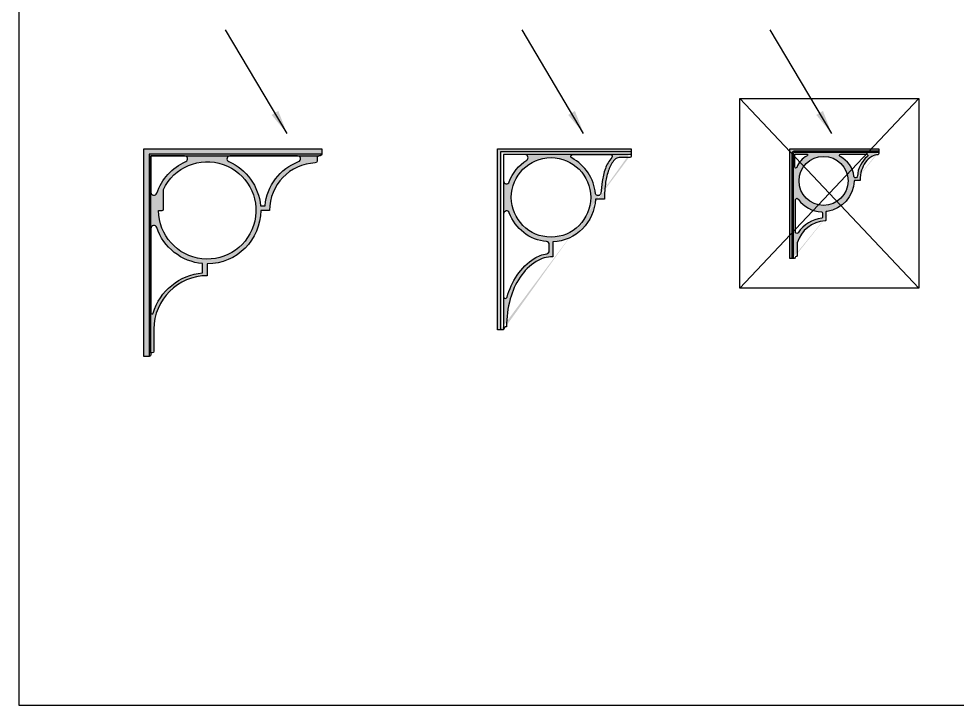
# Model space of a CAD drawing. Header units: millimetres. Extents: x -38686 to 870903, y -23218 to 232707.
# Drawn here: x 3559 to 5141, y 21910 to 23067 of the extents above; entities that cross this region are included whole.
import ezdxf

# ---------------------------------------------------------------- set-up
doc = ezdxf.new("R2010")
doc.units = ezdxf.units.MM
doc.header["$LTSCALE"] = 10
for name, color, linetype in [('40 - Detail Outline', 142, 'Continuous'), ('42 - Detail Hatch', 7, 'Continuous'), ('44 - Detail Text', 7, 'Continuous')]:
    doc.layers.add(name, color=color, linetype=linetype)
doc.styles.add('1-20', font='romans.shx', dxfattribs={"width": 0.8, "height": 35})
doc.dimstyles.new('1-20', dxfattribs={"dimtxt": 35, "dimasz": 40, "dimexe": 40, "dimexo": 40, "dimgap": 40, "dimtad": 1, "dimdec": 0, "dimzin": 0, "dimdsep": 46, "dimtxsty": '1-20', "dimblk": 'OBLIQUE', "dimcen": 40, "dimdle": 40, "dimclrd": 251, "dimclre": 251, "dimclrt": 251, "dimadec": 0, "dimazin": 0, "dimtfac": 1, "dimtdec": 0, "dimtix": 1, "dimtmove": 1, "dimatfit": 3, "dimfxl": 1, "dimtolj": 1, "dimtzin": 0, "dimlwd": 25, "dimarcsym": 0})

# ---------------------------------------------------------------- blocks, each defined once
blk = doc.blocks.new('_Oblique')
at = {"color": 0, "linetype": 'ByBlock', "lineweight": -2}
blk.add_line((-0.5, -0.5), (0.5, 0.5), dxfattribs=at)

msp = doc.modelspace()

# ---------------------------------------------------------------- hatches: boundary and pattern name
at = {"layer": '42 - Detail Hatch', "ltscale": 10}
h = msp.add_hatch(color=69, dxfattribs=at)
h.paths.add_polyline_path([(3782.185744782244, 22774.21908721526, 0.8490244321138025), (3791.922586887511, 22772.61836023361, -0.2109443950794456), (3841.036469781193, 22826.22632719536, 0.812084704486632), (3839.02817672557, 22835.80527456378), (3915.343312838934, 22835.80527456378, 0.8120847044866123), (3913.33501978331, 22826.22632719536, -0.2736553564623845), (3966.829484106308, 22751.80527456378), (3974.550135581424, 22751.80527456378, -0.287173020259706), (4031.08923829164, 22826.12785520894, 0.8339558596300726), (4029.322391331942, 22835.80527456378), (4065.185744782244, 22835.80527456378, 0.4142135623730551), (4062.185744782244, 22832.80527456378), (4062.185744782244, 22826.75103997708, -0.4036639614224012), (4059.29417851719, 22823.75300026336, 0.4036639614224076), (3982.185744782244, 22743.80527456378), (3967.185744782244, 22743.80527456378, -0.4142135623730951), (3877.185744782244, 22653.80527456378), (3877.185744782244, 22633.80527456378, 0.4142135623730951), (3787.185744782244, 22543.80527456378), (3787.185744782244, 22506.80527456378, -0.4142135623730951), (3784.185744782244, 22503.80527456378), (3782.185744782244, 22503.80527456378), (3782.185744782244, 22571.37337206796, 0.8653762397187325), (3786.103270555443, 22570.80495768643, -0.3088724325549112), (3869.185744782244, 22638.46783316009), (3869.185744782244, 22654.16153523972, -0.29729875770006), (3791.922586887511, 22714.99218889394, 0.849024432113684), (3782.185744782244, 22713.39146191228)], flags=17)
h.paths.add_polyline_path([(3803.185744782244, 22745.80527456378, -0.4142135623730951), (3801.185744782244, 22743.80527456378), (3795.185744782244, 22743.80527456378, 8.943573002232633), (3803.185744782244, 22779.13231802909)], flags=16)
h.paths.add_polyline_path([(3779.185744782244, 22838.80527456378), (4070.185744782244, 22838.80527456378, -0.4142135623731283), (4067.185744782244, 22835.80527456378), (4065.185744782244, 22835.80527456378), (3782.185744782244, 22835.80527456378), (3782.185744782244, 22774.21908721526), (3782.185744782244, 22503.80527456378), (3782.185744782244, 22500.80527456378, -0.4142135623731839), (3779.185744782244, 22497.80527456378)])
h.paths.add_polyline_path([(3770.185744782244, 22847.80527456378), (4070.185744782244, 22847.80527456378), (4070.185744782244, 22838.80527456378), (3779.185744782244, 22838.80527456378), (3779.185744782244, 22497.80527456378), (3770.185744782244, 22497.80527456378)])
h = msp.add_hatch(color=69, dxfattribs=at)
edge = h.paths.add_edge_path(flags=16)
edge.add_line((4492.93788448755, 22837.80527456378), (4556.671777792977, 22837.80527456378))
edge.add_arc((4556.671777792972, 22834.80527456378), 3.000000000007276, -40.41730041442452, 89.9999999998958, ccw=False)
edge.add_arc((4604.193854102299, 22794.33606849564), 59.41878224167992, 139.5826995856812, 160.3461759419518)
edge.add_arc((4657.319327180115, 22775.36268525345), 115.8307061709022, 160.346175941901, 171.5850704167013)
edge.add_arc((4742.204886527635, 22762.80527456378), 201.6400689990374, 171.5850704167472, 177.2317149240382)
edge.add_arc((4535.961858126604, 22773.80527456378), 4.999999999995838, 201.540708253255, 345.38739664276386, ccw=False)
edge.add_arc((4456.564817528616, 22765.80527456378), 74.99999999998902, 4.714411442842436, 62.20422750397569)
edge.add_arc((4492.937884487553, 22834.80527456378), 3.000000000004609, 90.00000000005213, 242.20422750401139, ccw=False)
edge = h.paths.add_edge_path(flags=16)
edge.add_arc((4381.564817528607, 22793.64409637792), 4.999999999999091, 180.0000000000834, 339.6358651937556)
edge.add_arc((4456.564817528605, 22765.8052745638), 74.99999999999014, 123.12294020775721, 159.6358651936965, ccw=False)
edge.add_arc((4412.849831539814, 22832.80527456379), 4.9999999999995, 303.1229402076587, 449.9999999999166)
edge.add_line((4412.849831539821, 22837.80527456378), (4376.564817528608, 22837.80527456378))
edge.add_line((4376.564817528608, 22837.80527456378), (4376.564817528608, 22793.64409637792))
edge = h.paths.add_edge_path(flags=16)
edge.add_arc((4459.564817528653, 22613.10456038079), 58.70071418300164, 99.9438233491689, 122.0725242300405, ccw=False)
edge.add_arc((4448.564817528609, 22675.84833287993), 4.999999999998648, 279.9438233490436, 359.9999999999166)
edge.add_line((4453.564817528608, 22675.84833287992), (4453.564817528608, 22686.20627959524))
edge.add_arc((4448.564817528602, 22686.20627959524), 5.000000000005457, 359.9999999999583, 444.2608295226785)
edge.add_arc((4456.564817528603, 22765.80527456377), 74.99999999999524, 200.3641348063196, 264.26082952273634, ccw=False)
edge.add_arc((4381.564817528608, 22737.96645274962), 5.000000000000273, 20.36413480632623, 180)
edge.add_line((4376.564817528608, 22737.96645274962), (4376.564817528608, 22598.46908531108))
edge.add_arc((4379.564817528606, 22598.46908531108), 2.999999999998181, 180, 344.114758441383)
edge.add_arc((4510.258874900525, 22561.27629735606), 132.8831855241925, 146.5346206536358, 164.1147584413409, ccw=False)
edge.add_arc((4479.160727801977, 22581.83269967544), 95.60503603579771, 122.07252422997621, 146.5346206536328, ccw=False)
edge = h.paths.add_edge_path()
edge.add_line((4376.564817528608, 22542.80527456378), (4371.564817528608, 22542.80527456378))
edge.add_line((4371.564817528608, 22542.80527456378), (4366.564817528608, 22542.80527456378))
edge.add_line((4366.564817528608, 22542.80527456378), (4366.564817528608, 22847.80527456378))
edge.add_line((4366.564817528608, 22847.80527456378), (4591.564817528608, 22847.80527456378))
edge.add_line((4591.564817528608, 22847.80527456378), (4591.564817528608, 22834.80527456378))
edge.add_arc((4589.564817528608, 22834.80527456378), 2, -90, 0, ccw=False)
edge.add_line((4589.564817528608, 22832.80527456378), (4571.564817528608, 22832.80527456378))
edge.add_arc((4571.564817528623, 22822.46944800397), 10.33582655981081, 90.0000000000857, 139.231459449225)
edge.add_arc((4604.193854102287, 22794.33606849562), 53.41878224168659, 139.2314594491292, 160.3461759419397)
edge.add_arc((4657.319327180097, 22775.36268525352), 109.8307061708752, 160.3461759419324, 171.5850704167328)
edge.add_arc((4742.20488652756, 22762.80527456386), 195.6400689989522, 171.585070416767, 180.0000000000213)
edge.add_line((4546.564817528608, 22762.80527456378), (4531.504793509379, 22762.80527456378))
edge.add_arc((4456.564817528601, 22765.80527456378), 74.99999999999733, 272.2924427759615, 357.7075572240496, ccw=False)
edge.add_line((4459.564817528608, 22690.865298583), (4459.564817528608, 22665.80527456378))
edge.add_arc((4459.564817528613, 22613.10456038077), 52.70071418301814, 90.00000000000594, 122.0725242299943)
edge.add_arc((4479.160727802006, 22581.83269967544), 89.60503603583543, 122.0725242299879, 146.5346206536445)
edge.add_arc((4510.258874900541, 22561.2762973561), 126.883185524198, 146.5346206536561, 164.6875727811979)
edge.add_arc((4559.458711555058, 22547.8052745638), 177.8938940264498, 164.6875727811913, 180.0000000000059)
edge.add_arc((4381.564817528608, 22542.80527456378), 5, 90, 180)
edge = h.paths.add_edge_path(flags=16)
edge.add_arc((4456.564817528608, 22765.80527456378), 67, 0, 360)
edge = h.paths.add_edge_path(flags=17)
edge.add_line((4591.564817528608, 22837.80527456378), (4376.564817528608, 22837.80527456378))
edge.add_line((4376.564817528608, 22837.80527456378), (4376.564817528608, 22542.80527456378))
edge.add_line((4591.564817528608, 22842.80527456378), (4371.564817528608, 22842.80527456378))
edge.add_line((4371.564817528608, 22842.80527456378), (4371.564817528608, 22542.80527456378))
h = msp.add_hatch(color=69, dxfattribs=at)
edge = h.paths.add_edge_path()
edge.add_arc((4977.105378073338, 22794.86003646854), 0.6229274024761172, 261.86989764565476, 351.86989764565476, ccw=False)
edge.add_line((4977.017282835241, 22794.24336980187), (4968.853790771744, 22794.24336980187))
edge.add_arc((4968.853790771744, 22792.62645511933), 1.616914682541392, 90, 155.2384861423658)
edge.add_arc((4914.11744894026, 22794.8773378519), 53.29132725672331, 278.5559297685037, 358.3078551355018, ccw=False)
edge.add_arc((4921.66874665909, 22740.26125145175), 1.95455676933868, 78.8757275933081, 173.6948066568995)
edge.add_line((4919.726012993971, 22740.4759094844), (4919.726012993971, 22727.17352853203))
edge.add_arc((4918.66548185844, 22727.17352853203), 1.060531135531164, -94.58122008536122, 0, ccw=False)
edge.add_arc((4921.052325729333, 22674.83628030751), 51.33963157247791, 92.75935340045537, 163.7136731799734)
edge.add_line((4871.7728383908, 22689.23384599235), (4871.7728383908, 22666.91638567488))
edge.add_arc((4873.259501431636, 22660.73827855217), 6.354461001265755, 103.5300790724352, 161.0172989395311)
edge.add_line((4867.250616168578, 22662.80527456378), (4859.322044739998, 22662.80527456378))
edge.add_line((4859.322044739998, 22662.80527456378), (4859.322044739998, 22847.80527456378))
edge.add_line((4859.322044739998, 22847.80527456378), (5009.322044739998, 22847.80527456378))
edge.add_line((5009.322044739998, 22847.80527456378), (5009.322044739998, 22841.99098884949))
edge.add_arc((4999.625066241746, 22841.99098884947), 9.696978498252065, -27.797869230596405, 1.0749090506578796e-10, ccw=False)
edge.add_arc((5008.202997120937, 22815.37208860005), 22.09667802721378, 89.99999999994105, 120.1230883629986)
edge.add_arc((5013.943574086902, 22805.47826469352), 33.5352957494608, 120.1230883630938, 144.4772352164468)
edge.add_arc((5023.010777211659, 22799.00525448474), 44.67594356134992, 144.4772352163911, 163.5268386384712)
edge.add_arc((5037.326825173098, 22794.77194123046), 59.60478043309145, 163.5268386385084, 180.0000000000175)
edge = h.paths.add_edge_path(flags=16)
edge.add_arc((4916.014156492285, 22793.57462307841), 41.37209477231647, 0, 360)
edge = h.paths.add_edge_path(flags=16)
edge.add_arc((4988.591960332822, 22836.40844916695), 2, -50.628341069636974, 89.9999999998958, ccw=False)
edge.add_arc((5019.04902591368, 22799.29199406544), 46.0131657266973, 129.371658930461, 176.9026238455895)
edge.add_arc((4970.191510253961, 22801.45410515709), 2.929553908218281, -183.70418960353174, 6.352138591782477, ccw=False)
edge.add_arc((4923.373599339871, 22795.38217780403), 44.33878267577618, 8.118016616808912, 62.2952352368798)
edge.add_arc((4944.917225727494, 22836.40844916695), 2.000000000001223, 89.99999999997402, 242.2952352368095, ccw=False)
edge.add_line((4944.917225727495, 22838.40844916695), (4988.591960332826, 22838.40844916695))
edge = h.paths.add_edge_path(flags=16)
edge.add_line((4867.485536803495, 22816.73702059552), (4867.485536803495, 22837.58622694472))
edge.add_arc((4868.733552676513, 22837.58622694473), 1.248015873017721, 98.79741071011102, 180.000000000167, ccw=False)
edge.add_line((4868.542679660637, 22838.81956027806), (4888.158552676516, 22838.81956027806))
edge.add_arc((4887.597156681307, 22837.23890815398), 1.677386836961025, -71.50762644630811, 70.44662381255182, ccw=False)
edge.add_arc((4903.808460260761, 22804.14737932367), 35.18717084326164, 116.4614953213287, 159.8525048495179)
edge.add_arc((4869.172970665933, 22816.80302588653), 1.688724293230018, 182.2400271009115, 341.4997681910607, ccw=False)
edge = h.paths.add_edge_path(flags=16)
edge.add_line((4868.895060613027, 22706.20686186536), (4868.895060613027, 22761.94178250027))
edge.add_arc((4871.20902886699, 22761.94012600878), 2.313968846875233, 0.04101610093078989, 179.9589838990692, ccw=False)
edge.add_arc((4915.939301519515, 22794.80889764752), 53.65994909552186, 217.7710249426473, 266.1703902824447)
edge.add_arc((4912.511476653126, 22739.54086353621), 1.734939727684629, 6.6502003168143915, 95.16208191105619, ccw=False)
edge.add_line((4914.234743152705, 22739.74178250029), (4914.234743152705, 22731.98940154791))
edge.add_arc((4912.807840010491, 22732.34118321295), 1.469626795183514, 272.9685797016723, 346.15075623648784, ccw=False)
edge.add_arc((4919.998156303691, 22674.99045572597), 56.33409060831588, 97.25502654895492, 146.2055578951693)
edge.add_arc((4870.993677044454, 22707.90934624489), 2.702340465008096, 219.0503924560535, 324.08831715379586, ccw=False)
edge = h.paths.add_edge_path(flags=17)
edge.add_line((4863.253790771752, 22662.80527456378), (4863.253790771752, 22841.03567694995))
edge.add_arc((4866.658726287623, 22840.75031424632), 3.416872508575253, 89.88052013803099, 175.2093193242384, ccw=False)
edge.add_line((4866.665851544723, 22844.16717932568), (5009.322044739998, 22844.16717932568))
edge.add_line((4865.253790771752, 22662.80527456378), (4865.253790771752, 22840.93384599235))
edge.add_arc((4866.658726287625, 22840.75031424632), 1.416872508575845, 89.81445732135518, 172.5573930105586, ccw=False)
edge.add_line((4866.66331458127, 22842.16717932568), (5009.322044739998, 22842.16717932568))

# ---------------------------------------------------------------- linework, layer by layer
at = {"color": 3, "ltscale": 10}
msp.add_lwpolyline([(3559.383114424043, 21910.08871519254), (20050.43080418694, 21910.08870970574), (20050.43080418694, 25573.67588523629), (3559.383114424043, 25573.67589072309)], close=True, dxfattribs=at)
at = {"ltscale": 10}
for points in [[(4059.29417851719, 22823.75300026336, 0.4036639614224075), (3982.185744782244, 22743.80527456378), (3967.185744782244, 22743.80527456378, -0.414213562373095), (3877.185744782244, 22653.80527456378), (3877.185744782244, 22633.80527456378, 0.414213562373095), (3787.185744782244, 22543.80527456378), (3787.185744782244, 22506.80527456378, -0.414213562373095), (3784.185744782244, 22503.80527456378), (3782.185744782244, 22503.80527456378), (3782.185744782244, 22500.80527456378, -0.414213562373095), (3779.185744782244, 22497.80527456378), (3770.185744782244, 22497.80527456378), (3770.185744782244, 22847.80527456378), (4070.185744782244, 22847.80527456378), (4070.185744782244, 22838.80527456378, -0.4142135623731283), (4067.185744782244, 22835.80527456378), (4065.185744782244, 22835.80527456378, 0.4142135623731216), (4062.185744782244, 22832.80527456378), (4062.185744782244, 22826.75103997708, -0.4036639614224012)], [(4376.564817528608, 22542.80527456378), (4371.564817528608, 22542.80527456378), (4366.564817528608, 22542.80527456378), (4366.564817528608, 22847.80527456378), (4591.564817528608, 22847.80527456378), (4591.564817528608, 22834.80527456378, -0.414213562373095), (4589.564817528608, 22832.80527456378), (4571.564817528608, 22832.80527456378, 0.2181790581003817), (4563.736940877588, 22829.21879299521, 0.09239188627531285), (4553.887147998936, 22812.30274924682, 0.04907827594168024), (4548.671032640039, 22791.43539851326, 0.03673356572914341), (4546.564817528608, 22762.80527456378), (4531.504793509379, 22762.80527456378, -0.3909653959950641), (4459.564817528608, 22690.865298583), (4459.564817528608, 22665.80527456378, 0.1408635460831135), (4431.581144760061, 22657.76191513654, 0.1071432197422712), (4404.410488596044, 22631.24387474378, 0.07937325547394161), (4387.88002180697, 22594.78389476729, 0.06691266323480682), (4381.564817528608, 22547.80527456378, 0.414213562373095)], [(4977.722044740007, 22794.77194123044, -0.414213562372959), (4977.017282835241, 22794.24336980187), (4968.853790771744, 22794.24336980187, 0.2926027599570074), (4967.385536803489, 22793.30368726219, -0.3627448925921055), (4922.045854263812, 22742.17908408758, 0.4390686030182663), (4919.726012993971, 22740.4759094844), (4919.726012993971, 22727.17352853203, -0.4378312317657382), (4918.580774898732, 22726.11638567489, 0.3198827969556918), (4871.7728383908, 22689.23384599235), (4871.7728383908, 22666.91638567488, 0.2562318895661088), (4867.250616168578, 22662.80527456378), (4859.322044739998, 22662.80527456378), (4859.322044739998, 22847.80527456378), (5009.322044739998, 22847.80527456378), (5009.322044739998, 22841.99098884949, -0.1218893992483638), (5008.202997120959, 22837.46876662727, 0.1321989193533875), (4997.113573207451, 22834.48459385461, 0.106666817751567), (4986.649708995366, 22824.96315600368, 0.08331152631939256), (4980.168661898777, 22811.6738411705, 0.07200176554191536)], [(3841.036469781193, 22826.22632719536, 0.8120847044866314), (3839.02817672557, 22835.80527456378), (3782.185744782244, 22835.80527456378), (3782.185744782244, 22774.21908721526, 0.8490244321136832), (3791.922586887511, 22772.61836023361, -0.2109443950794457)], [(3913.33501978331, 22826.22632719536, -0.2736553564623846), (3966.829484106308, 22751.80527456378), (3974.550135581424, 22751.80527456378, -0.287173020259706), (4031.08923829164, 22826.12785520894, 0.8339558596300628), (4029.322391331942, 22835.80527456378), (3915.343312838934, 22835.80527456378, 0.8120847044866314)], [(4376.564817528608, 22793.64409637792, 0.8363957139747612), (4386.252317528608, 22791.90417001455, -0.1606794582177788), (4415.582018164107, 22828.61777456378, 0.7459002048480199), (4412.849831539821, 22837.80527456378), (4376.564817528608, 22837.80527456378)], [(4492.93788448755, 22837.80527456378), (4556.671777792977, 22837.80527456378, -0.6396330468960362), (4558.955805513604, 22832.8602251116, 0.09084644723064762), (4548.23669652938, 22814.32076762881, 0.04907827594167996), (4542.735627233229, 22792.31344330529, 0.0246431212216227), (4540.800126623366, 22772.54386346774, -0.7255209626093492), (4531.311073443652, 22771.96946361687, 0.2562439613741799), (4491.538920373747, 22832.15142840992, -0.7827216776227458)], [(4988.591960332826, 22838.40844916695, -0.7043012701647152), (4989.86065674639, 22834.86235427653, 0.2104184733356159), (4973.103078713179, 22801.7782273693, -1.091847134162008), (4967.268076486045, 22801.64336980187, 0.2408967423353563), (4943.987394379164, 22834.63773923484, -0.7833622551382147), (4944.917225727495, 22838.40844916695)], [(3795.185744782244, 22743.80527456378), (3801.185744782244, 22743.80527456378, 0.414213562373095), (3803.185744782244, 22745.80527456378), (3803.185744782244, 22779.13231802909, -8.943573002232634)], [(4428.395191036023, 22662.84617505004, -0.09685584901741448), (4449.428230140304, 22670.92344519979, 0.3642478476140494), (4453.564817528608, 22675.84833287992), (4453.564817528608, 22686.20627959524, 0.3851703882147267), (4449.064817528608, 22691.18121678078, -0.2862576320996646), (4386.252317528608, 22739.70637911301, 0.8363957139747682), (4376.564817528608, 22737.96645274962), (4376.564817528608, 22598.46908531108, 0.8701662288312527), (4382.450253063569, 22597.64795086803, -0.0768586286992033), (4399.405173548181, 22634.55247282628, -0.1071432197422716)], [(3791.922586887511, 22714.99218889394, 0.8490244321136832), (3782.185744782244, 22713.39146191228), (3782.185744782244, 22571.37337206796, 0.8653762397187323), (3786.103270555443, 22570.80495768643, -0.3088724325549112), (3869.185744782244, 22638.46783316009), (3869.185744782244, 22654.16153523972, -0.29729875770006)]]:
    msp.add_lwpolyline(points, format="xyb", close=True, dxfattribs=at)
for points in [[(4863.253790771752, 22662.80527456378), (4863.253790771752, 22841.03567694995, -0.3905312704571381), (4866.665851544723, 22844.16717932568), (5009.322044739998, 22844.16717932568)], [(4865.253790771752, 22662.80527456378), (4865.253790771752, 22840.93384599235, -0.3775839965667455), (4866.66331458127, 22842.16717932568), (5009.322044739998, 22842.16717932568)], [(4867.485536803495, 22816.73702059552), (4867.485536803495, 22837.58622694472, -0.3699240762154987), (4868.542679660637, 22838.81956027806), (4888.158552676516, 22838.81956027806, -0.7129919253475591), (4888.12918759714, 22835.64813170664, 0.1916241043519966), (4870.774425692394, 22816.26717932569, -0.833610303903424), (4867.485536803495, 22816.73702059552, -0.6539429419087862)], [(4868.895060613027, 22706.20686186536), (4868.895060613027, 22761.94178250027, -0.9992843901027928), (4873.522997120952, 22761.94178250027, 0.21437852775189), (4912.355378073338, 22741.26876662727, -0.4066266726382152), (4914.234743152705, 22739.74178250029), (4914.234743152705, 22731.98940154791, -0.3306321067398176), (4912.883949501909, 22730.87352853203, 0.2168952709954133), (4873.182362200318, 22706.32432218283, -0.493351163456965), (4868.895060613027, 22706.20686186536, -1.396719839499618)]]:
    msp.add_lwpolyline(points, format="xyb", dxfattribs=at)
for points in [[(4070.185744782244, 22838.80527456378), (3779.185744782244, 22838.80527456378), (3779.185744782244, 22497.80527456378)], [(3782.185744782244, 22503.80527456378), (3782.185744782244, 22835.80527456378), (4065.185744782244, 22835.80527456378)], [(4591.564817528608, 22842.80527456378), (4371.564817528608, 22842.80527456378), (4371.564817528608, 22542.80527456378)], [(4591.564817528608, 22837.80527456378), (4376.564817528608, 22837.80527456378), (4376.564817528608, 22542.80527456378)]]:
    msp.add_lwpolyline(points, dxfattribs=at)
for centre, radius in [((4456.564817528608, 22765.80527456378), 67), ((4916.014156492285, 22793.57462307841), 41.37209477231647)]:
    msp.add_circle(centre, radius, dxfattribs=at)
at = {"layer": '40 - Detail Outline', "color": 7, "ltscale": 10}
for p, q in [((4775.020164591089, 22932.14600575276), (5076.796674104673, 22612.84180480035)), ((5076.796674104673, 22932.14600575276), (4775.020164591089, 22612.84180480035))]:
    msp.add_line(p, q, dxfattribs=at)
msp.add_lwpolyline([(4775.020164591089, 22932.14600575276), (5076.796674104673, 22932.14600575276), (5076.796674104673, 22612.84180480035), (4775.020164591089, 22612.84180480035)], close=True, dxfattribs=at)

# ---------------------------------------------------------------- leaders
at = {"layer": '44 - Detail Text', "ltscale": 10}
for points in [[(4011.601988175844, 22873.65522350327), (3908.140684181363, 23048.22003137835)], [(4511.601988175844, 22873.65522350327), (4408.140684181362, 23048.22003137835)], [(4929.729385703617, 22873.65522350327), (4826.268081709135, 23048.22003137835)]]:
    msp.add_leader(points, dimstyle='1-20', override={"dimgap": 40, "dimtad": 0}, dxfattribs=at)

doc.saveas('drawing.dxf')
